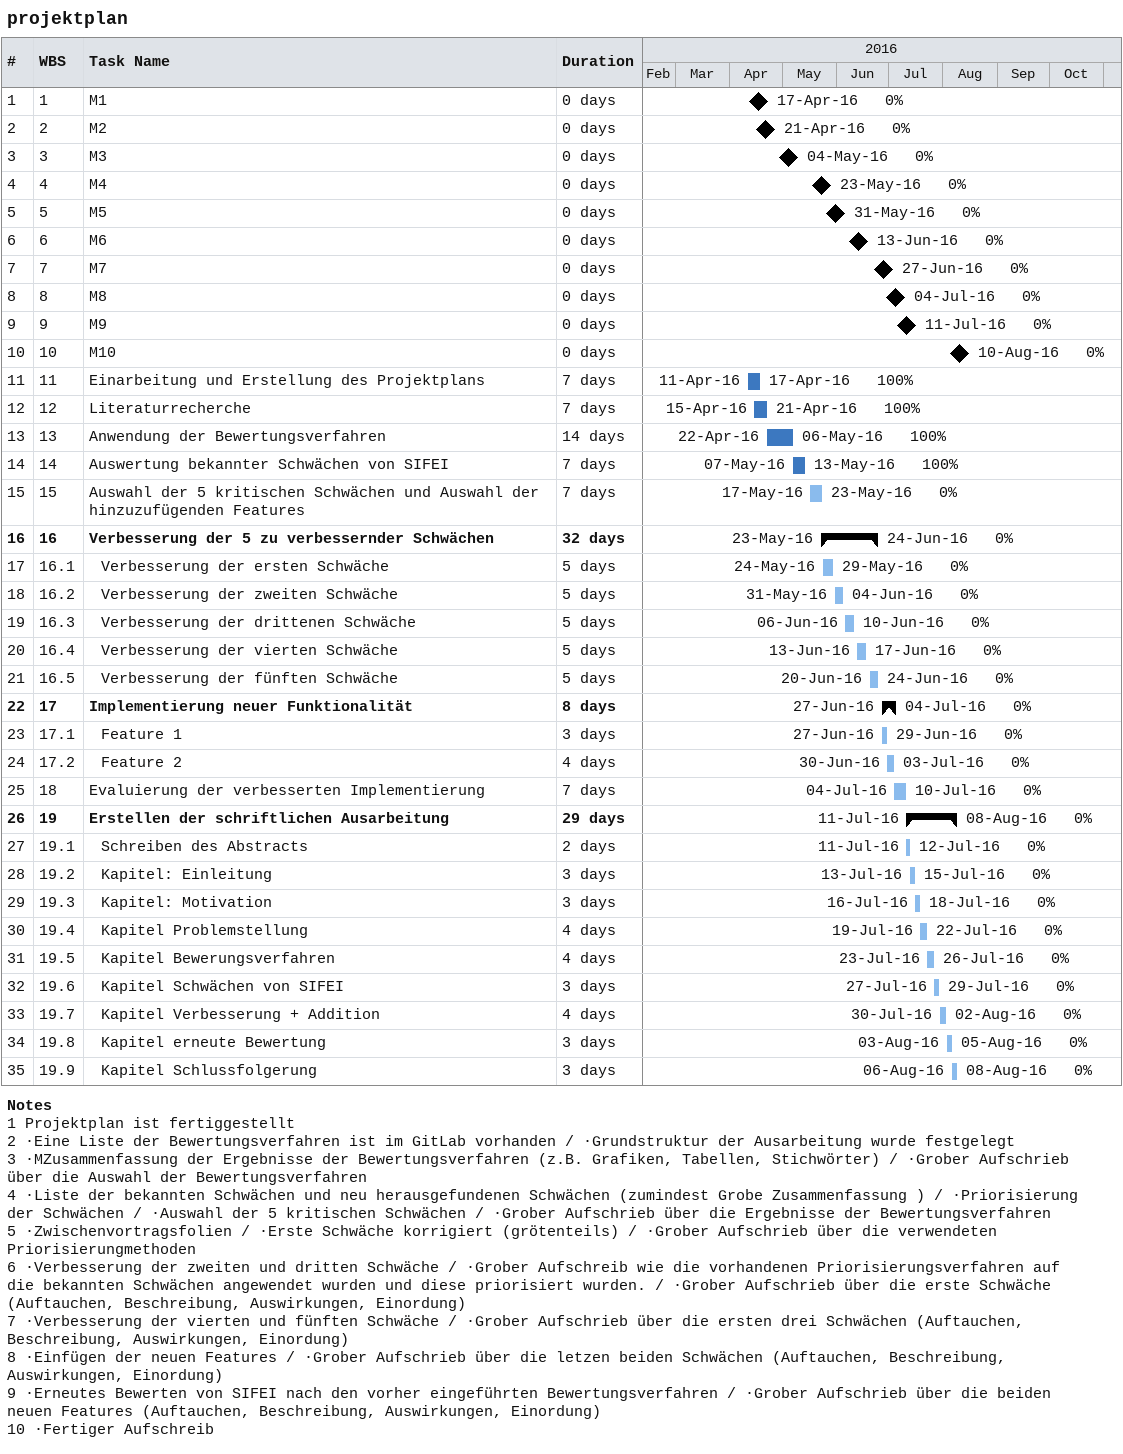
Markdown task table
projektplan

| ID | WBS | Task | Duration | Start | Finish | % complete |
|---|---|---|---|---|---|---|
| 1 | 1 | M1 | 0d | 2016-04-17 | 2016-04-17 | 0 |
| 2 | 2 | M2 | 0d | 2016-04-21 | 2016-04-21 | 0 |
| 3 | 3 | M3 | 0d | 2016-05-04 | 2016-05-04 | 0 |
| 4 | 4 | M4 | 0d | 2016-05-23 | 2016-05-23 | 0 |
| 5 | 5 | M5 | 0d | 2016-05-31 | 2016-05-31 | 0 |
| 6 | 6 | M6 | 0d | 2016-06-13 | 2016-06-13 | 0 |
| 7 | 7 | M7 | 0d | 2016-06-27 | 2016-06-27 | 0 |
| 8 | 8 | M8 | 0d | 2016-07-04 | 2016-07-04 | 0 |
| 9 | 9 | M9 | 0d | 2016-07-11 | 2016-07-11 | 0 |
| 10 | 10 | M10 | 0d | 2016-08-10 | 2016-08-10 | 0 |
| 11 | 11 | Einarbeitung und Erstellung des Projektplans | 7d | 2016-04-11 | 2016-04-17 | 100 |
| 12 | 12 | Literaturrecherche | 7d | 2016-04-15 | 2016-04-21 | 100 |
| 13 | 13 | Anwendung der Bewertungsverfahren | 14d | 2016-04-22 | 2016-05-06 | 100 |
| 14 | 14 | Auswertung bekannter Schwächen von SIFEI | 7d | 2016-05-07 | 2016-05-13 | 100 |
| 15 | 15 | Auswahl der 5 kritischen Schwächen und Auswahl der hinzuzufügenden Features | 7d | 2016-05-17 | 2016-05-23 | 0 |
| 16 | 16 | **Verbesserung der 5 zu verbessernder Schwächen** | 32d | 2016-05-23 | 2016-06-24 | 0 |
| 17 | 16.1 | Verbesserung der ersten Schwäche | 5d | 2016-05-24 | 2016-05-29 | 0 |
| 18 | 16.2 | Verbesserung der zweiten Schwäche | 5d | 2016-05-31 | 2016-06-04 | 0 |
| 19 | 16.3 | Verbesserung der drittenen Schwäche | 5d | 2016-06-06 | 2016-06-10 | 0 |
| 20 | 16.4 | Verbesserung der vierten Schwäche | 5d | 2016-06-13 | 2016-06-17 | 0 |
| 21 | 16.5 | Verbesserung der fünften Schwäche | 5d | 2016-06-20 | 2016-06-24 | 0 |
| 22 | 17 | **Implementierung neuer Funktionalität** | 8d | 2016-06-27 | 2016-07-04 | 0 |
| 23 | 17.1 | Feature 1 | 3d | 2016-06-27 | 2016-06-29 | 0 |
| 24 | 17.2 | Feature 2 | 4d | 2016-06-30 | 2016-07-03 | 0 |
| 25 | 18 | Evaluierung der verbesserten Implementierung | 7d | 2016-07-04 | 2016-07-10 | 0 |
| 26 | 19 | **Erstellen der schriftlichen Ausarbeitung** | 29d | 2016-07-11 | 2016-08-08 | 0 |
| 27 | 19.1 | Schreiben des Abstracts | 2d | 2016-07-11 | 2016-07-12 | 0 |
| 28 | 19.2 | Kapitel: Einleitung | 3d | 2016-07-13 | 2016-07-15 | 0 |
| 29 | 19.3 | Kapitel: Motivation | 3d | 2016-07-16 | 2016-07-18 | 0 |
| 30 | 19.4 | Kapitel Problemstellung | 4d | 2016-07-19 | 2016-07-22 | 0 |
| 31 | 19.5 | Kapitel Bewerungsverfahren | 4d | 2016-07-23 | 2016-07-26 | 0 |
| 32 | 19.6 | Kapitel Schwächen von SIFEI | 3d | 2016-07-27 | 2016-07-29 | 0 |
| 33 | 19.7 | Kapitel Verbesserung + Addition | 4d | 2016-07-30 | 2016-08-02 | 0 |
| 34 | 19.8 | Kapitel erneute Bewertung | 3d | 2016-08-03 | 2016-08-05 | 0 |
| 35 | 19.9 | Kapitel Schlussfolgerung | 3d | 2016-08-06 | 2016-08-08 | 0 |

Notes
- 1: Projektplan ist fertiggestellt
- 2: ·Eine Liste der Bewertungsverfahren ist im GitLab vorhanden / ·Grundstruktur der Ausarbeitung wurde festgelegt
- 3: ·MZusammenfassung der Ergebnisse der Bewertungsverfahren (z.B. Grafiken, Tabellen, Stichwörter) / ·Grober Aufschrieb über die Auswahl der Bewertungsverfahren
- 4: ·Liste der bekannten Schwächen und neu herausgefundenen Schwächen (zumindest Grobe Zusammenfassung ) / ·Priorisierung der Schwächen / ·Auswahl der 5 kritischen Schwächen / ·Grober Aufschrieb über die Ergebnisse der Bewertungsverfahren
- 5: ·Zwischenvortragsfolien / ·Erste Schwäche korrigiert (grötenteils) / ·Grober Aufschrieb über die verwendeten Priorisierungmethoden
- 6: ·Verbesserung der zweiten und dritten Schwäche / ·Grober Aufschreib wie die vorhandenen Priorisierungsverfahren auf die bekannten Schwächen angewendet wurden und diese priorisiert wurden. / ·Grober Aufschrieb über die erste Schwäche (Auftauchen, Beschreibung, Auswirkungen, Einordung)
- 7: ·Verbesserung der vierten und fünften Schwäche / ·Grober Aufschrieb über die ersten drei Schwächen (Auftauchen, Beschreibung, Auswirkungen, Einordung)
- 8: ·Einfügen der neuen Features / ·Grober Aufschrieb über die letzen beiden Schwächen (Auftauchen, Beschreibung, Auswirkungen, Einordung)
- 9: ·Erneutes Bewerten von SIFEI nach den vorher eingeführten Bewertungsverfahren / ·Grober Aufschrieb über die beiden neuen Features (Auftauchen, Beschreibung, Auswirkungen, Einordung)
- 10: ·Fertiger Aufschreib
